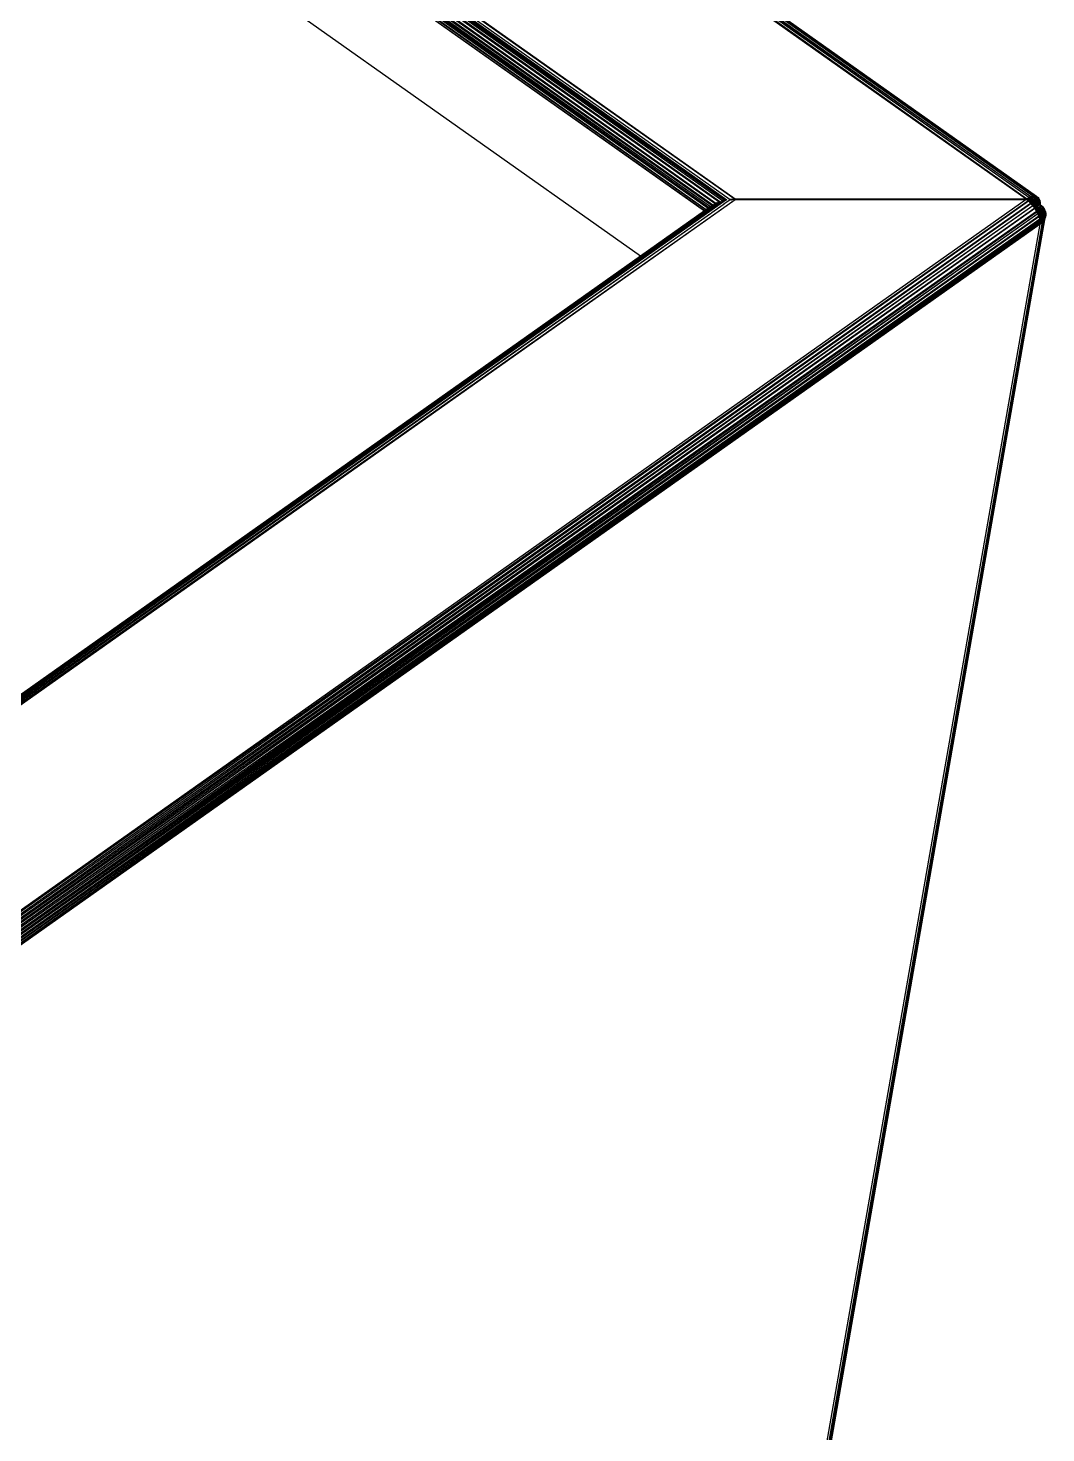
# Model space of a CAD drawing. Header units: inches. Extents: x 12 to 4609, y 5 to 3256.
# Drawn here: x 3722.6 to 3929.5, y 2143.1 to 2428.6 of the extents above; entities that cross this region are included whole.
import ezdxf

# ---------------------------------------------------------------- set-up
doc = ezdxf.new("R2010")
doc.units = ezdxf.units.IN
doc.header["$MEASUREMENT"] = 0

msp = doc.modelspace()

# ---------------------------------------------------------------- linework, layer by layer
for p, q in [((3927.53, 2394.38), (3576.82, 2642.37)), ((3577.1, 2642.2), (3927.53, 2394.38)), ((3925.42, 2393.84), (3577.56, 2639.81)), ((3925.53, 2393.91), (3577.56, 2639.81)), ((3926.01, 2394.18), (3578.03, 2640.1)), ((3925.53, 2393.91), (3578.03, 2640.1)), ((3578.48, 2640.31), (3926.4, 2394.35)), ((3926.01, 2394.18), (3578.48, 2640.31)), ((3926.83, 2394.45), (3578.91, 2640.42)), ((3578.91, 2640.42), (3926.4, 2394.35)), ((3579.3, 2640.44), (3927.18, 2394.45)), ((3926.83, 2394.45), (3579.3, 2640.44)), ((3866.27, 2393.84), (3545.16, 2620.9)), ((3861.77, 2392.62), (3542.87, 2618.11)), ((3542.87, 2618.11), (3861.25, 2392.29)), ((3542.87, 2618.11), (3861.59, 2392.53)), ((3543.16, 2618.65), (3861.77, 2392.62)), ((3543.16, 2618.65), (3862.26, 2392.94)), ((3543.16, 2618.65), (3862.32, 2392.97)), ((3543.49, 2619.18), (3863.01, 2393.25)), ((3543.49, 2619.18), (3862.32, 2392.97)), ((3543.49, 2619.18), (3862.36, 2392.99)), ((3543.87, 2619.68), (3863.76, 2393.48)), ((3543.87, 2619.68), (3863.01, 2393.25)), ((3543.87, 2619.68), (3863.18, 2393.32)), ((3544.28, 2620.14), (3863.76, 2393.48)), ((3544.71, 2620.55), (3866.27, 2393.84)), ((3544.71, 2620.55), (3864.57, 2393.65)), ((3544.71, 2620.55), (3865.26, 2393.75)), ((3860.03, 2391.42), (3542.33, 2616.07)), ((3542.36, 2616.54), (3860.03, 2391.42)), ((3542.36, 2616.54), (3860.38, 2391.67)), ((3542.47, 2617.04), (3860.79, 2391.96)), ((3542.47, 2617.04), (3860.38, 2391.67)), ((3542.47, 2617.04), (3860.43, 2391.71)), ((3542.64, 2617.57), (3860.79, 2391.96)), ((3542.64, 2617.57), (3860.94, 2392.07)), ((3542.64, 2617.57), (3861.01, 2392.12)), ((3542.64, 2617.57), (3861.25, 2392.29)), ((3864.22, 2393.62), (3574.52, 2598.76)), ((3574.52, 2598.76), (3864.57, 2393.65)), ((3574.52, 2598.72), (3864.11, 2393.58)), ((3847.03, 2382.23), (3573.82, 2575.41)), ((3543.34, 2167.33), (3863.5, 2393.41)), ((3543.34, 2167.33), (3863.18, 2393.32)), ((3862.7, 2393.13), (3543.34, 2167.33)), ((3864.37, 2393.61), (3543.74, 2167.33)), ((3864.25, 2393.6), (3543.74, 2167.33)), ((3543.74, 2167.33), (3864.11, 2393.58)), ((3543.74, 2167.33), (3863.5, 2393.41)), ((3864.37, 2393.61), (3544.19, 2167.22)), ((3544.67, 2167.01), (3866.27, 2393.77)), ((3545.16, 2166.71), (3866.27, 2393.77)), ((3925.42, 2393.77), (3577.56, 2147.79)), ((3577.56, 2147.79), (3925.78, 2393.48)), ((3578.03, 2147.42), (3925.78, 2393.48)), ((3925.91, 2393.38), (3578.03, 2147.42)), ((3578.03, 2147.42), (3926.35, 2392.97)), ((3578.48, 2146.99), (3926.35, 2392.97)), ((3578.48, 2146.99), (3926.37, 2392.95)), ((3926.79, 2392.46), (3578.48, 2146.99)), ((3926.79, 2392.46), (3578.91, 2146.5)), ((3862.7, 2393.13), (3586.9, 2198.26)), ((3586.9, 2198.26), (3861.77, 2392.62)), ((3861.59, 2392.53), (3861.25, 2392.29)), ((3861.59, 2392.53), (3861.62, 2392.55)), ((3861.77, 2392.62), (3862, 2392.78)), ((3862, 2392.78), (3862.26, 2392.94)), ((3862.03, 2391.45), (3864.03, 2392.83)), ((3862.26, 2392.94), (3862.32, 2392.97)), ((3862.32, 2392.97), (3862.36, 2392.99)), ((3863.18, 2393.32), (3863.22, 2393.34)), ((3864.02, 2392.86), (3865.26, 2393.75)), ((3864.02, 2392.86), (3865.29, 2393.73)), ((3864.02, 2392.86), (3864.03, 2392.83)), ((3864.11, 2393.58), (3864.14, 2393.58)), ((3865.26, 2393.75), (3865.32, 2393.77)), ((3865.26, 2393.75), (3865.29, 2393.73)), ((3865.29, 2393.73), (3865.32, 2393.77)), ((3865.29, 2393.73), (3865.4, 2393.65)), ((3865.32, 2393.77), (3865.36, 2393.77)), ((3865.36, 2393.77), (3865.43, 2393.85)), ((3865.4, 2393.65), (3865.54, 2393.68)), ((3865.43, 2393.85), (3866.01, 2393.79)), ((3865.54, 2393.68), (3866.01, 2393.79)), ((3866.04, 2393.79), (3866.01, 2393.79)), ((3866.04, 2393.79), (3866.27, 2393.84)), ((3866.27, 2393.77), (3866.04, 2393.79)), ((3866.27, 2393.77), (3866.27, 2393.84)), ((3923.42, 2393.84), (3866.27, 2393.84)), ((3866.27, 2393.77), (3923.52, 2393.77)), ((3923.42, 2393.84), (3923.52, 2393.77)), ((3923.53, 2393.84), (3923.42, 2393.84)), ((3923.52, 2393.77), (3923.63, 2393.77)), ((3923.63, 2393.77), (3923.53, 2393.84)), ((3923.85, 2393.84), (3923.53, 2393.84)), ((3923.63, 2393.77), (3923.95, 2393.77)), ((3923.85, 2393.84), (3923.95, 2393.77)), ((3923.96, 2393.84), (3923.85, 2393.84)), ((3923.95, 2393.77), (3924.06, 2393.77)), ((3924.06, 2393.77), (3923.96, 2393.84)), ((3924.06, 2393.84), (3923.96, 2393.84)), ((3924.16, 2393.77), (3924.06, 2393.84)), ((3924.22, 2393.84), (3924.06, 2393.84)), ((3924.06, 2393.77), (3924.16, 2393.77)), ((3924.16, 2393.77), (3924.32, 2393.77)), ((3924.22, 2393.84), (3924.32, 2393.77)), ((3924.27, 2393.84), (3924.22, 2393.84)), ((3924.27, 2393.84), (3924.37, 2393.77)), ((3924.39, 2393.84), (3924.27, 2393.84)), ((3924.32, 2393.77), (3924.37, 2393.77)), ((3924.37, 2393.77), (3924.49, 2393.77)), ((3924.49, 2393.77), (3924.39, 2393.84)), ((3924.56, 2393.84), (3924.39, 2393.84)), ((3924.49, 2393.77), (3924.62, 2393.77)), ((3924.62, 2393.77), (3924.56, 2393.84)), ((3924.66, 2393.84), (3924.56, 2393.84)), ((3924.62, 2393.77), (3924.76, 2393.77)), ((3924.66, 2393.84), (3924.76, 2393.77)), ((3924.73, 2393.84), (3924.66, 2393.84)), ((3924.83, 2393.77), (3924.73, 2393.84)), ((3924.85, 2393.84), (3924.73, 2393.84)), ((3924.76, 2393.77), (3924.83, 2393.77)), ((3924.83, 2393.77), (3924.92, 2393.77)), ((3924.85, 2393.84), (3924.92, 2393.77)), ((3925.42, 2393.84), (3924.85, 2393.84)), ((3924.92, 2393.77), (3925.42, 2393.77)), ((3925.42, 2393.84), (3925.53, 2393.91)), ((3925.42, 2393.84), (3925.42, 2393.77)), ((3925.52, 2393.69), (3925.42, 2393.77)), ((3925.52, 2393.69), (3925.53, 2393.91)), ((3925.74, 2393.52), (3925.52, 2393.69)), ((3925.53, 2393.91), (3925.89, 2394.11)), ((3925.74, 2393.52), (3925.89, 2394.11)), ((3925.78, 2393.48), (3925.74, 2393.52)), ((3925.78, 2393.48), (3925.89, 2394.11)), ((3925.84, 2393.43), (3925.78, 2393.48)), ((3925.84, 2393.43), (3926.01, 2394.18)), ((3925.87, 2393.42), (3925.84, 2393.43)), ((3925.91, 2393.38), (3925.84, 2393.43)), ((3925.89, 2394.11), (3926.01, 2394.18)), ((3925.94, 2393.35), (3925.91, 2393.38)), ((3925.94, 2393.35), (3926.2, 2394.19)), ((3926.02, 2393.28), (3925.94, 2393.35)), ((3926.01, 2394.18), (3926.14, 2394.24)), ((3926.02, 2393.28), (3926.2, 2394.19)), ((3926.05, 2393.25), (3926.02, 2393.28)), ((3926.05, 2393.25), (3926.29, 2394.13)), ((3926.11, 2393.19), (3926.05, 2393.25)), ((3926.11, 2393.19), (3926.43, 2394.03)), ((3926.11, 2393.19), (3926.21, 2393.1)), ((3926.14, 2394.24), (3926.23, 2394.27)), ((3926.2, 2394.19), (3926.14, 2394.24)), ((3926.2, 2394.19), (3926.23, 2394.27)), ((3926.29, 2394.13), (3926.2, 2394.19)), ((3926.21, 2393.1), (3926.46, 2394.01)), ((3926.24, 2393.07), (3926.21, 2393.1)), ((3926.23, 2394.27), (3926.35, 2394.32)), ((3926.24, 2393.07), (3926.78, 2394.43)), ((3926.27, 2393.04), (3926.24, 2393.07)), ((3926.27, 2393.04), (3926.78, 2394.43)), ((3926.64, 2393.89), (3926.27, 2393.04)), ((3926.35, 2392.97), (3926.27, 2393.04)), ((3926.29, 2394.13), (3926.35, 2394.32)), ((3926.43, 2394.03), (3926.29, 2394.13)), ((3926.35, 2394.32), (3926.4, 2394.35)), ((3926.37, 2392.95), (3926.35, 2392.97)), ((3926.37, 2392.95), (3926.68, 2393.86)), ((3926.42, 2392.89), (3926.37, 2392.95)), ((3926.4, 2394.35), (3926.56, 2394.38)), ((3926.42, 2392.89), (3926.94, 2393.67)), ((3926.42, 2392.89), (3926.5, 2392.8)), ((3926.43, 2394.03), (3926.56, 2394.38)), ((3926.46, 2394.01), (3926.43, 2394.03)), ((3926.46, 2394.01), (3926.56, 2394.38)), ((3926.5, 2392.8), (3926.99, 2393.64)), ((3926.5, 2392.8), (3927.05, 2393.59)), ((3926.53, 2392.76), (3926.5, 2392.8)), ((3926.53, 2392.76), (3927.05, 2393.59)), ((3926.53, 2392.76), (3927.11, 2393.55)), ((3926.59, 2392.69), (3926.53, 2392.76)), ((3926.56, 2394.38), (3926.78, 2394.43)), ((3926.59, 2392.69), (3927.15, 2393.52)), ((3926.59, 2392.69), (3927.22, 2393.47)), ((3926.65, 2392.62), (3926.59, 2392.69)), ((3926.79, 2394.24), (3926.64, 2393.89)), ((3926.68, 2393.86), (3926.64, 2393.89)), ((3926.65, 2392.62), (3927.25, 2393.45)), ((3926.65, 2392.62), (3927.31, 2393.41)), ((3926.68, 2392.59), (3926.65, 2392.62)), ((3926.68, 2393.86), (3926.79, 2394.24)), ((3926.94, 2393.67), (3926.68, 2393.86)), ((3926.68, 2392.59), (3927.31, 2393.41)), ((3926.68, 2392.59), (3927.42, 2393.33)), ((3926.77, 2392.49), (3926.68, 2392.59)), ((3926.77, 2392.49), (3927.47, 2393.3)), ((3926.77, 2392.49), (3927.59, 2393.21)), ((3926.79, 2392.46), (3926.77, 2392.49)), ((3926.78, 2394.43), (3926.83, 2394.45)), ((3926.79, 2394.24), (3926.85, 2394.39)), ((3927.16, 2393.99), (3926.79, 2394.24)), ((3926.85, 2392.39), (3926.79, 2392.46)), ((3926.83, 2394.45), (3926.88, 2394.45)), ((3926.85, 2394.39), (3926.88, 2394.45)), ((3926.85, 2394.39), (3927.26, 2394.1)), ((3926.85, 2392.39), (3927.64, 2393.18)), ((3926.85, 2392.39), (3927.7, 2393.13)), ((3926.88, 2392.35), (3926.85, 2392.39)), ((3926.88, 2394.45), (3927.03, 2394.45)), ((3926.88, 2392.35), (3927.7, 2393.13)), ((3926.88, 2392.35), (3927.8, 2393.06)), ((3926.94, 2392.27), (3926.88, 2392.35)), ((3926.94, 2393.67), (3927.16, 2393.99)), ((3926.94, 2392.27), (3927.82, 2393.04)), ((3926.94, 2392.27), (3927.93, 2392.97)), ((3926.99, 2393.64), (3927.18, 2393.97)), ((3927.05, 2393.59), (3926.99, 2393.64)), ((3927, 2392.19), (3927.95, 2392.95)), ((3927, 2392.19), (3928.02, 2392.9)), ((3927.34, 2394.23), (3927.03, 2394.45)), ((3927.03, 2394.45), (3927.1, 2394.45)), ((3927.05, 2393.59), (3927.25, 2393.92)), ((3927.11, 2393.55), (3927.05, 2393.59)), ((3927.36, 2394.27), (3927.1, 2394.45)), ((3927.1, 2394.45), (3927.18, 2394.45)), ((3927.1, 2392.05), (3928.05, 2392.88)), ((3927.11, 2393.55), (3927.34, 2393.86)), ((3927.15, 2393.52), (3927.11, 2393.55)), ((3928.28, 2392.72), (3927.13, 2392.01)), ((3927.15, 2393.52), (3927.34, 2393.86)), ((3927.22, 2393.47), (3927.15, 2393.52)), ((3927.16, 2393.99), (3927.26, 2394.1)), ((3927.18, 2394.45), (3927.43, 2394.4)), ((3927.18, 2393.97), (3927.26, 2394.1)), ((3927.25, 2393.92), (3927.18, 2393.97)), ((3927.22, 2393.47), (3927.46, 2393.77)), ((3927.25, 2393.45), (3927.22, 2393.47)), ((3927.25, 2393.92), (3927.33, 2394.05)), ((3927.34, 2393.86), (3927.25, 2393.92)), ((3927.25, 2393.45), (3927.48, 2393.76)), ((3927.26, 2394.1), (3927.34, 2394.23)), ((3927.26, 2394.1), (3927.33, 2394.05)), ((3927.31, 2393.41), (3927.54, 2393.71)), ((3927.42, 2393.33), (3927.31, 2393.41)), ((3927.33, 2394.05), (3927.41, 2394.18)), ((3927.33, 2394.05), (3927.43, 2393.98)), ((3927.34, 2394.23), (3927.36, 2394.27)), ((3927.41, 2394.18), (3927.34, 2394.23)), ((3927.34, 2393.86), (3927.43, 2393.98)), ((3927.46, 2393.77), (3927.34, 2393.86)), ((3927.36, 2394.27), (3927.43, 2394.4)), ((3927.43, 2394.22), (3927.36, 2394.27)), ((3927.41, 2394.18), (3927.43, 2394.22)), ((3927.52, 2394.1), (3927.41, 2394.18)), ((3927.42, 2393.33), (3927.69, 2393.61)), ((3927.47, 2393.3), (3927.42, 2393.33)), ((3927.43, 2394.4), (3927.53, 2394.38)), ((3927.43, 2394.4), (3927.5, 2394.33)), ((3927.43, 2394.22), (3927.5, 2394.33)), ((3927.55, 2394.13), (3927.43, 2394.22)), ((3927.43, 2393.98), (3927.52, 2394.1)), ((3927.43, 2393.98), (3927.57, 2393.88)), ((3927.46, 2393.77), (3927.57, 2393.88)), ((3927.48, 2393.76), (3927.46, 2393.77)), ((3927.47, 2393.3), (3927.72, 2393.59)), ((3927.59, 2393.21), (3927.47, 2393.3)), ((3927.48, 2393.76), (3927.57, 2393.88)), ((3927.5, 2394.33), (3927.53, 2394.38)), ((3927.5, 2394.33), (3927.63, 2394.24)), ((3927.52, 2394.1), (3927.55, 2394.13)), ((3927.66, 2394), (3927.52, 2394.1)), ((3927.67, 2394.3), (3927.53, 2394.38)), ((3927.54, 2393.71), (3927.63, 2393.84)), ((3927.69, 2393.61), (3927.54, 2393.71)), ((3927.55, 2394.13), (3927.63, 2394.24)), ((3927.68, 2394.04), (3927.55, 2394.13)), ((3927.57, 2393.88), (3927.66, 2394)), ((3927.59, 2393.21), (3927.89, 2393.47)), ((3927.64, 2393.18), (3927.59, 2393.21)), ((3927.63, 2394.24), (3927.67, 2394.3)), ((3927.63, 2394.24), (3927.76, 2394.15)), ((3927.63, 2393.84), (3927.72, 2393.96)), ((3927.63, 2393.84), (3927.82, 2393.7)), ((3927.64, 2393.18), (3927.91, 2393.45)), ((3927.7, 2393.13), (3927.64, 2393.18)), ((3927.66, 2394), (3927.68, 2394.04)), ((3927.67, 2394.3), (3927.81, 2394.21)), ((3927.68, 2394.04), (3927.76, 2394.15)), ((3927.69, 2393.61), (3927.82, 2393.7)), ((3927.72, 2393.59), (3927.69, 2393.61)), ((3927.7, 2393.13), (3927.98, 2393.4)), ((3927.8, 2393.06), (3927.7, 2393.13)), ((3927.72, 2393.96), (3927.75, 2393.99)), ((3927.92, 2393.81), (3927.72, 2393.96)), ((3927.72, 2393.59), (3927.82, 2393.7)), ((3927.89, 2393.47), (3927.72, 2393.59)), ((3927.75, 2393.99), (3927.83, 2394.1)), ((3927.95, 2393.85), (3927.75, 2393.99)), ((3927.76, 2394.15), (3927.81, 2394.21)), ((3927.8, 2393.06), (3928.11, 2393.31)), ((3927.81, 2394.21), (3927.87, 2394.15)), ((3927.82, 2393.7), (3927.92, 2393.81)), ((3927.82, 2393.7), (3928.02, 2393.56)), ((3927.82, 2393.04), (3928.11, 2393.31)), ((3927.93, 2392.97), (3927.82, 2393.04)), ((3927.83, 2394.1), (3927.87, 2394.15)), ((3927.83, 2394.1), (3928.04, 2393.95)), ((3927.87, 2394.15), (3928.04, 2393.95)), ((3927.89, 2393.47), (3928.02, 2393.56)), ((3927.91, 2393.45), (3927.89, 2393.47)), ((3927.91, 2393.45), (3928.02, 2393.56)), ((3927.98, 2393.4), (3927.91, 2393.45)), ((3927.92, 2393.81), (3927.95, 2393.85)), ((3928.12, 2393.66), (3927.92, 2393.81)), ((3927.93, 2392.97), (3928.26, 2393.2)), ((3927.95, 2392.95), (3927.93, 2392.97)), ((3927.95, 2393.85), (3928.04, 2393.95)), ((3928.16, 2393.7), (3927.95, 2393.85)), ((3927.95, 2392.95), (3928.26, 2393.2)), ((3928.02, 2392.9), (3927.95, 2392.95)), ((3927.98, 2393.4), (3928.1, 2393.51)), ((3928.11, 2393.31), (3927.98, 2393.4)), ((3928.02, 2393.56), (3928.12, 2393.66)), ((3928.02, 2393.56), (3928.1, 2393.51)), ((3928.02, 2392.9), (3928.28, 2393.09)), ((3928.05, 2392.88), (3928.02, 2392.9)), ((3928.04, 2393.95), (3928.16, 2393.7)), ((3928.05, 2392.88), (3928.28, 2393.09)), ((3928.28, 2392.72), (3928.05, 2392.88)), ((3928.1, 2393.51), (3928.2, 2393.6)), ((3928.1, 2393.51), (3928.24, 2393.41)), ((3928.11, 2393.31), (3928.24, 2393.41)), ((3928.26, 2393.2), (3928.11, 2393.31)), ((3928.12, 2393.66), (3928.16, 2393.7)), ((3928.2, 2393.6), (3928.12, 2393.66)), ((3928.16, 2393.7), (3928.2, 2393.6)), ((3928.2, 2393.6), (3928.24, 2393.41)), ((3928.2, 2392.23), (3928.61, 2392.44)), ((3928.28, 2392.72), (3928.21, 2392.31)), ((3928.21, 2392.31), (3928.61, 2392.44)), ((3928.21, 2392.27), (3928.61, 2392.44)), ((3928.24, 2393.41), (3928.26, 2393.2)), ((3928.26, 2393.2), (3928.28, 2393.09)), ((3928.28, 2393.09), (3928.28, 2392.72)), ((3928.28, 2392.72), (3928.61, 2392.44)), ((3928.61, 2392.44), (3928.73, 2392.34)), ((3544.19, 2167.22), (3860.61, 2390.45)), ((3544.67, 2167.01), (3860.61, 2390.42)), ((3927.18, 2391.95), (3578.91, 2146.5)), ((3927.18, 2391.95), (3579.3, 2145.96)), ((3927.19, 2391.93), (3579.3, 2145.96)), ((3579.3, 2145.96), (3927.53, 2391.39)), ((3579.65, 2145.4), (3927.53, 2391.39)), ((3579.65, 2145.4), (3927.61, 2391.24)), ((3927.82, 2390.82), (3579.65, 2145.4)), ((3927.82, 2390.82), (3579.93, 2144.83)), ((3928.02, 2390.33), (3579.93, 2144.83)), ((3928.05, 2390.23), (3579.93, 2144.83)), ((3928.05, 2390.23), (3580.15, 2144.26)), ((3580.15, 2144.26), (3928.19, 2389.78)), ((3580.15, 2144.26), (3928.2, 2389.71)), ((3580.3, 2143.71), (3928.2, 2389.71)), ((3860.03, 2391.42), (3847.03, 2382.23)), ((3860.38, 2391.67), (3860.03, 2391.42)), ((3860.43, 2391.71), (3860.38, 2391.67)), ((3860.79, 2391.96), (3860.43, 2391.71)), ((3860.61, 2390.45), (3860.96, 2390.69)), ((3860.61, 2390.42), (3860.98, 2390.68)), ((3860.61, 2390.45), (3860.61, 2390.42)), ((3860.94, 2392.07), (3860.79, 2391.96)), ((3861.01, 2392.12), (3860.94, 2392.07)), ((3860.96, 2390.69), (3861.19, 2390.86)), ((3860.96, 2390.69), (3860.98, 2390.68)), ((3860.98, 2390.68), (3861.2, 2390.83)), ((3861.25, 2392.29), (3861.01, 2392.12)), ((3861.19, 2390.86), (3861.54, 2391.11)), ((3861.19, 2390.86), (3861.56, 2391.09)), ((3861.19, 2390.86), (3861.2, 2390.83)), ((3861.2, 2390.83), (3861.56, 2391.09)), ((3861.51, 2003.35), (3929.32, 2390)), ((3861.51, 2003.35), (3929.21, 2389.76)), ((3861.51, 2003.35), (3929.08, 2389.54)), ((3861.54, 2391.11), (3862.03, 2391.42)), ((3861.54, 2391.11), (3861.56, 2391.09)), ((3861.56, 2391.09), (3862.03, 2391.42)), ((3861.75, 2003.83), (3929.32, 2390)), ((3861.87, 2004.33), (3929.32, 2390)), ((3862.03, 2391.45), (3862.03, 2391.42)), ((3927, 2392.19), (3926.94, 2392.27)), ((3927.09, 2392.07), (3927, 2392.19)), ((3927.1, 2392.05), (3927.09, 2392.07)), ((3927.13, 2392.01), (3927.1, 2392.05)), ((3927.18, 2391.95), (3927.13, 2392.01)), ((3927.18, 2391.95), (3928.21, 2392.31)), ((3927.19, 2391.93), (3927.18, 2391.95)), ((3927.23, 2391.86), (3927.19, 2391.93)), ((3927.23, 2391.86), (3928.21, 2392.27)), ((3927.29, 2391.77), (3927.23, 2391.86)), ((3927.29, 2391.77), (3928.2, 2392.23)), ((3928.18, 2392.13), (3927.29, 2391.77)), ((3927.32, 2391.72), (3927.29, 2391.77)), ((3928.14, 2391.89), (3927.32, 2391.72)), ((3927.32, 2391.72), (3927.38, 2391.63)), ((3928.13, 2391.83), (3927.38, 2391.63)), ((3927.41, 2391.58), (3927.38, 2391.63)), ((3928.12, 2391.8), (3927.41, 2391.58)), ((3928.11, 2391.72), (3927.41, 2391.58)), ((3927.46, 2391.51), (3927.41, 2391.58)), ((3928.1, 2391.68), (3927.46, 2391.51)), ((3928.09, 2391.6), (3927.46, 2391.51)), ((3927.5, 2391.43), (3927.46, 2391.51)), ((3928.08, 2391.55), (3927.5, 2391.43)), ((3928.07, 2391.49), (3927.5, 2391.43)), ((3927.53, 2391.39), (3927.5, 2391.43)), ((3928.07, 2391.49), (3927.53, 2391.39)), ((3928.05, 2391.4), (3927.53, 2391.39)), ((3927.59, 2391.28), (3927.53, 2391.39)), ((3928.04, 2391.33), (3927.59, 2391.28)), ((3927.61, 2391.24), (3927.59, 2391.28)), ((3928.03, 2391.25), (3927.61, 2391.24)), ((3927.66, 2391.14), (3927.61, 2391.24)), ((3928.01, 2391.16), (3927.66, 2391.14)), ((3927.68, 2391.09), (3927.66, 2391.14)), ((3928.01, 2391.12), (3927.68, 2391.09)), ((3928, 2391.07), (3927.68, 2391.09)), ((3927.73, 2391), (3927.68, 2391.09)), ((3927.98, 2390.97), (3927.73, 2391)), ((3927.77, 2390.92), (3927.73, 2391)), ((3927.97, 2390.9), (3927.77, 2390.92)), ((3927.79, 2390.87), (3927.77, 2390.92)), ((3927.82, 2390.82), (3927.79, 2390.87)), ((3927.96, 2390.86), (3927.79, 2390.87)), ((3927.95, 2390.79), (3927.82, 2390.82)), ((3927.86, 2390.72), (3927.82, 2390.82)), ((3927.93, 2390.71), (3927.86, 2390.72)), ((3927.89, 2390.66), (3927.86, 2390.72)), ((3929.12, 2390.32), (3927.89, 2390.66)), ((3927.94, 2390.53), (3927.89, 2390.66)), ((3927.95, 2390.79), (3927.93, 2390.71)), ((3928.43, 2390.63), (3927.93, 2390.71)), ((3928.39, 2390.39), (3927.94, 2390.53)), ((3927.95, 2390.49), (3927.94, 2390.53)), ((3928.4, 2390.45), (3927.94, 2390.53)), ((3927.96, 2390.86), (3927.95, 2390.79)), ((3928.44, 2390.69), (3927.95, 2390.79)), ((3927.98, 2390.44), (3927.95, 2390.49)), ((3928.39, 2390.39), (3927.95, 2390.49)), ((3927.97, 2390.9), (3927.96, 2390.86)), ((3928.46, 2390.81), (3927.96, 2390.86)), ((3927.98, 2390.97), (3927.97, 2390.9)), ((3928.47, 2390.84), (3927.97, 2390.9)), ((3928.47, 2390.88), (3927.97, 2390.9)), ((3928, 2391.07), (3927.98, 2390.97)), ((3928.49, 2390.99), (3927.98, 2390.97)), ((3928.48, 2390.93), (3927.98, 2390.97)), ((3928.37, 2390.31), (3927.98, 2390.44)), ((3928.02, 2390.33), (3927.98, 2390.44)), ((3928.5, 2391.04), (3928, 2391.07)), ((3928.53, 2391.18), (3928.01, 2391.16)), ((3928.01, 2391.16), (3928.01, 2391.12)), ((3928.52, 2391.13), (3928.01, 2391.12)), ((3928.37, 2390.26), (3928.01, 2390.36)), ((3928.02, 2390.33), (3928.05, 2390.23)), ((3928.04, 2391.33), (3928.03, 2391.25)), ((3928.54, 2391.23), (3928.03, 2391.25)), ((3928.35, 2390.18), (3928.03, 2390.3)), ((3928.05, 2391.4), (3928.04, 2391.33)), ((3928.56, 2391.38), (3928.04, 2391.33)), ((3928.57, 2391.43), (3928.05, 2391.4)), ((3928.34, 2390.14), (3928.05, 2390.23)), ((3928.06, 2390.19), (3928.05, 2390.23)), ((3928.07, 2390.16), (3928.06, 2390.19)), ((3928.34, 2390.09), (3928.06, 2390.19)), ((3928.08, 2391.52), (3928.07, 2391.49)), ((3928.11, 2390.03), (3928.07, 2390.16)), ((3928.34, 2390.09), (3928.07, 2390.16)), ((3928.61, 2391.65), (3928.08, 2391.55)), ((3928.09, 2391.6), (3928.08, 2391.55)), ((3928.6, 2391.58), (3928.08, 2391.52)), ((3928.08, 2391.55), (3928.08, 2391.52)), ((3928.61, 2391.68), (3928.09, 2391.6)), ((3928.64, 2391.81), (3928.1, 2391.68)), ((3928.11, 2391.72), (3928.1, 2391.68)), ((3928.64, 2391.81), (3928.11, 2391.72)), ((3928.12, 2391.8), (3928.11, 2391.72)), ((3928.31, 2389.93), (3928.11, 2390.03)), ((3928.14, 2389.93), (3928.11, 2390.03)), ((3928.67, 2391.98), (3928.12, 2391.8)), ((3928.13, 2391.83), (3928.12, 2391.8)), ((3928.67, 2391.98), (3928.13, 2391.83)), ((3928.14, 2391.89), (3928.13, 2391.83)), ((3928.18, 2392.13), (3928.14, 2391.89)), ((3928.67, 2391.98), (3928.14, 2391.89)), ((3928.19, 2389.78), (3928.14, 2389.93)), ((3928.3, 2389.87), (3928.14, 2389.93)), ((3928.73, 2392.34), (3928.18, 2392.13)), ((3928.2, 2392.23), (3928.18, 2392.13)), ((3928.2, 2389.71), (3928.19, 2389.78)), ((3928.21, 2392.27), (3928.2, 2392.23)), ((3928.2, 2389.68), (3928.2, 2389.71)), ((3928.22, 2389.61), (3928.2, 2389.68)), ((3928.51, 2389.48), (3928.2, 2389.68)), ((3928.21, 2392.31), (3928.21, 2392.27)), ((3928.22, 2389.61), (3928.3, 2389.87)), ((3928.22, 2389.57), (3928.22, 2389.61)), ((3928.25, 2389.59), (3928.22, 2389.61)), ((3928.25, 2389.59), (3928.22, 2389.57)), ((3928.22, 2389.57), (3928.25, 2389.43)), ((3928.51, 2389.45), (3928.25, 2389.59)), ((3928.3, 2389.87), (3928.31, 2389.93)), ((3928.56, 2389.76), (3928.3, 2389.87)), ((3928.31, 2389.93), (3928.34, 2390.09)), ((3928.57, 2389.8), (3928.31, 2389.93)), ((3928.34, 2390.14), (3928.35, 2390.18)), ((3928.61, 2390.05), (3928.34, 2390.14)), ((3928.34, 2390.09), (3928.34, 2390.14)), ((3928.6, 2389.99), (3928.34, 2390.09)), ((3928.35, 2390.18), (3928.37, 2390.26)), ((3928.62, 2390.08), (3928.35, 2390.18)), ((3928.37, 2390.31), (3928.39, 2390.39)), ((3928.64, 2390.22), (3928.37, 2390.31)), ((3928.37, 2390.26), (3928.37, 2390.31)), ((3928.64, 2390.22), (3928.37, 2390.26)), ((3928.39, 2390.39), (3928.4, 2390.45)), ((3928.66, 2390.33), (3928.39, 2390.39)), ((3928.67, 2390.39), (3928.4, 2390.45)), ((3928.43, 2390.63), (3928.44, 2390.69)), ((3928.71, 2390.59), (3928.43, 2390.63)), ((3928.44, 2390.69), (3928.46, 2390.81)), ((3928.71, 2390.63), (3928.44, 2390.69)), ((3928.46, 2390.81), (3928.47, 2390.84)), ((3928.74, 2390.79), (3928.46, 2390.81)), ((3928.47, 2390.88), (3928.48, 2390.93)), ((3928.76, 2390.87), (3928.47, 2390.88)), ((3928.47, 2390.84), (3928.47, 2390.88)), ((3928.74, 2390.79), (3928.47, 2390.84)), ((3928.48, 2390.93), (3928.49, 2390.99)), ((3928.76, 2390.9), (3928.48, 2390.93)), ((3928.49, 2390.99), (3928.5, 2391.04)), ((3928.78, 2390.98), (3928.49, 2390.99)), ((3928.78, 2391.02), (3928.5, 2391.04)), ((3928.51, 2389.48), (3928.56, 2389.76)), ((3928.52, 2391.13), (3928.53, 2391.18)), ((3928.8, 2391.14), (3928.52, 2391.13)), ((3928.81, 2391.19), (3928.53, 2391.18)), ((3928.54, 2391.23), (3928.56, 2391.38)), ((3928.82, 2391.23), (3928.54, 2391.23)), ((3928.86, 2391.44), (3928.56, 2391.38)), ((3928.56, 2391.38), (3928.57, 2391.43)), ((3928.56, 2389.76), (3928.57, 2389.8)), ((3928.69, 2389.7), (3928.56, 2389.76)), ((3928.86, 2391.44), (3928.57, 2391.43)), ((3928.57, 2389.8), (3928.6, 2389.99)), ((3928.7, 2389.73), (3928.57, 2389.8)), ((3928.6, 2391.58), (3928.61, 2391.65)), ((3928.89, 2391.63), (3928.6, 2391.58)), ((3928.6, 2389.99), (3928.61, 2390.05)), ((3928.74, 2389.94), (3928.6, 2389.99)), ((3928.91, 2391.73), (3928.61, 2391.68)), ((3928.61, 2391.65), (3928.61, 2391.68)), ((3928.61, 2390.05), (3928.62, 2390.08)), ((3929.24, 2389.82), (3928.61, 2390.05)), ((3928.62, 2390.08), (3928.64, 2390.22)), ((3928.75, 2390.03), (3928.62, 2390.08)), ((3928.64, 2391.81), (3928.67, 2391.98)), ((3928.93, 2391.88), (3928.64, 2391.81)), ((3928.64, 2390.22), (3928.66, 2390.33)), ((3928.78, 2390.17), (3928.64, 2390.22)), ((3928.64, 2389.37), (3928.69, 2389.7)), ((3928.66, 2390.33), (3928.67, 2390.39)), ((3928.8, 2390.3), (3928.66, 2390.33)), ((3928.67, 2391.98), (3928.73, 2392.34)), ((3928.96, 2392.06), (3928.67, 2391.98)), ((3928.81, 2390.36), (3928.67, 2390.39)), ((3928.69, 2389.7), (3928.7, 2389.73)), ((3928.8, 2389.68), (3928.69, 2389.7)), ((3928.7, 2389.73), (3928.74, 2389.94)), ((3928.8, 2389.68), (3928.7, 2389.73)), ((3928.71, 2390.63), (3928.74, 2390.79)), ((3928.71, 2390.59), (3928.71, 2390.63)), ((3928.85, 2390.6), (3928.71, 2390.63)), ((3928.85, 2390.57), (3928.71, 2390.59)), ((3928.73, 2392.34), (3928.96, 2392.06)), ((3928.74, 2390.79), (3928.76, 2390.87)), ((3928.88, 2390.78), (3928.74, 2390.79)), ((3928.74, 2389.94), (3928.75, 2390.03)), ((3928.84, 2389.9), (3928.74, 2389.94)), ((3928.74, 2389.32), (3928.8, 2389.68)), ((3928.75, 2390.03), (3928.77, 2390.15)), ((3928.86, 2389.99), (3928.75, 2390.03)), ((3928.76, 2390.9), (3928.78, 2390.98)), ((3928.76, 2390.87), (3928.76, 2390.9)), ((3928.9, 2390.89), (3928.76, 2390.9)), ((3928.9, 2390.89), (3928.76, 2390.87)), ((3928.77, 2390.15), (3928.78, 2390.17)), ((3928.88, 2390.14), (3928.77, 2390.15)), ((3928.78, 2390.98), (3928.78, 2391.02)), ((3928.92, 2391.01), (3928.78, 2391.02)), ((3928.92, 2390.98), (3928.78, 2390.98)), ((3928.78, 2390.17), (3928.8, 2390.3)), ((3928.8, 2391.14), (3928.81, 2391.19)), ((3928.95, 2391.14), (3928.8, 2391.14)), ((3928.8, 2390.3), (3928.81, 2390.36)), ((3928.91, 2390.27), (3928.8, 2390.3)), ((3928.8, 2389.68), (3928.84, 2389.9)), ((3928.99, 2389.59), (3928.8, 2389.68)), ((3928.96, 2391.2), (3928.81, 2391.19)), ((3928.92, 2390.34), (3928.81, 2390.36)), ((3928.82, 2391.23), (3928.86, 2391.44)), ((3928.96, 2391.23), (3928.82, 2391.23)), ((3928.84, 2389.9), (3928.86, 2389.99)), ((3929.03, 2389.83), (3928.84, 2389.9)), ((3928.85, 2390.6), (3928.88, 2390.78)), ((3928.85, 2390.57), (3928.85, 2390.6)), ((3928.96, 2390.58), (3928.85, 2390.6)), ((3928.96, 2390.55), (3928.85, 2390.57)), ((3929, 2391.44), (3928.86, 2391.44)), ((3928.86, 2389.99), (3928.88, 2390.14)), ((3929.05, 2389.92), (3928.86, 2389.99)), ((3928.88, 2390.78), (3928.9, 2390.89)), ((3928.99, 2390.77), (3928.88, 2390.78)), ((3928.88, 2390.14), (3928.91, 2390.27)), ((3929.08, 2390.08), (3928.88, 2390.14)), ((3928.89, 2391.63), (3928.91, 2391.73)), ((3929.04, 2391.66), (3928.89, 2391.63)), ((3928.9, 2390.89), (3928.92, 2390.98)), ((3929.01, 2390.88), (3928.9, 2390.89)), ((3929.05, 2391.75), (3928.91, 2391.73)), ((3928.91, 2390.27), (3928.92, 2390.34)), ((3929.1, 2390.22), (3928.91, 2390.27)), ((3928.92, 2390.98), (3928.92, 2391.01)), ((3929.04, 2391), (3928.92, 2391.01)), ((3929.04, 2391), (3928.92, 2390.98)), ((3929.12, 2390.32), (3928.92, 2390.34)), ((3928.93, 2391.88), (3928.96, 2392.06)), ((3929.08, 2391.92), (3928.93, 2391.88)), ((3928.95, 2391.14), (3928.96, 2391.2)), ((3929.06, 2391.14), (3928.95, 2391.14)), ((3928.95, 2389.38), (3928.99, 2389.59)), ((3929.08, 2389.54), (3928.95, 2389.38)), ((3928.96, 2392.06), (3929.08, 2391.92)), ((3928.96, 2391.23), (3929, 2391.44)), ((3929.07, 2391.2), (3928.96, 2391.23)), ((3929.07, 2391.2), (3928.96, 2391.2)), ((3928.96, 2390.58), (3928.99, 2390.77)), ((3928.96, 2390.55), (3928.96, 2390.58)), ((3929.15, 2390.53), (3928.96, 2390.58)), ((3929.15, 2390.53), (3928.96, 2390.55)), ((3928.99, 2390.77), (3929.01, 2390.88)), ((3929.19, 2390.75), (3928.99, 2390.77)), ((3928.99, 2389.59), (3929.03, 2389.83)), ((3929.08, 2389.54), (3928.99, 2389.59)), ((3929.11, 2391.45), (3929, 2391.44)), ((3929.01, 2390.88), (3929.04, 2391)), ((3929.21, 2390.86), (3929.01, 2390.88)), ((3929.03, 2389.83), (3929.05, 2389.92)), ((3929.14, 2389.79), (3929.03, 2389.83)), ((3929.04, 2391.66), (3929.05, 2391.75)), ((3929.15, 2391.68), (3929.04, 2391.66)), ((3929.23, 2390.99), (3929.04, 2391)), ((3929.17, 2391.77), (3929.05, 2391.75)), ((3929.05, 2389.92), (3929.08, 2390.08)), ((3929.16, 2389.88), (3929.05, 2389.92)), ((3929.06, 2391.14), (3929.07, 2391.2)), ((3929.26, 2391.15), (3929.06, 2391.14)), ((3929.07, 2391.2), (3929.11, 2391.45)), ((3929.27, 2391.21), (3929.07, 2391.2)), ((3929.26, 2391.15), (3929.07, 2391.2)), ((3929.08, 2391.92), (3929.17, 2391.77)), ((3929.08, 2390.08), (3929.1, 2390.22)), ((3929.19, 2390.04), (3929.08, 2390.08)), ((3929.11, 2389.59), (3929.08, 2389.54)), ((3929.1, 2390.22), (3929.12, 2390.32)), ((3929.22, 2390.2), (3929.1, 2390.22)), ((3929.32, 2391.46), (3929.11, 2391.45)), ((3929.14, 2389.79), (3929.11, 2389.59)), ((3929.21, 2389.76), (3929.11, 2389.59)), ((3929.23, 2390.28), (3929.12, 2390.32)), ((3929.16, 2389.88), (3929.14, 2389.79)), ((3929.21, 2389.76), (3929.14, 2389.79)), ((3929.15, 2391.68), (3929.17, 2391.77)), ((3929.21, 2391.69), (3929.15, 2391.68)), ((3929.15, 2390.53), (3929.19, 2390.75)), ((3929.27, 2390.51), (3929.15, 2390.53)), ((3929.19, 2390.04), (3929.16, 2389.88)), ((3929.24, 2389.82), (3929.16, 2389.88)), ((3929.17, 2391.77), (3929.21, 2391.69)), ((3929.19, 2390.75), (3929.21, 2390.86)), ((3929.31, 2390.74), (3929.19, 2390.75)), ((3929.22, 2390.2), (3929.19, 2390.04)), ((3929.27, 2390.01), (3929.19, 2390.04)), ((3929.32, 2391.46), (3929.21, 2391.69)), ((3929.21, 2390.86), (3929.23, 2390.99)), ((3929.33, 2390.85), (3929.21, 2390.86)), ((3929.24, 2389.82), (3929.21, 2389.76)), ((3929.23, 2390.28), (3929.22, 2390.2)), ((3929.3, 2390.18), (3929.22, 2390.2)), ((3929.35, 2390.98), (3929.23, 2390.99)), ((3929.31, 2390.26), (3929.23, 2390.28)), ((3929.25, 2389.85), (3929.24, 2389.82)), ((3929.27, 2390.01), (3929.25, 2389.85)), ((3929.32, 2390), (3929.25, 2389.85)), ((3929.26, 2391.15), (3929.27, 2391.21)), ((3929.38, 2391.15), (3929.26, 2391.15)), ((3929.27, 2391.21), (3929.32, 2391.46)), ((3929.39, 2391.22), (3929.27, 2391.21)), ((3929.31, 2390.74), (3929.27, 2390.51)), ((3929.36, 2390.5), (3929.27, 2390.51)), ((3929.3, 2390.18), (3929.27, 2390.01)), ((3929.32, 2390), (3929.27, 2390.01)), ((3929.31, 2390.26), (3929.3, 2390.18)), ((3929.37, 2390.16), (3929.3, 2390.18)), ((3929.33, 2390.85), (3929.31, 2390.74)), ((3929.4, 2390.73), (3929.31, 2390.74)), ((3929.39, 2390.24), (3929.31, 2390.26)), ((3929.32, 2391.46), (3929.39, 2391.22)), ((3929.37, 2390.16), (3929.32, 2390)), ((3929.35, 2390.98), (3929.33, 2390.85)), ((3929.42, 2390.84), (3929.33, 2390.85)), ((3929.44, 2390.97), (3929.35, 2390.98)), ((3929.36, 2390.5), (3929.4, 2390.73)), ((3929.41, 2390.49), (3929.36, 2390.5)), ((3929.39, 2390.24), (3929.37, 2390.16)), ((3929.39, 2391.22), (3929.38, 2391.15)), ((3929.38, 2391.15), (3929.44, 2390.97)), ((3929.44, 2390.48), (3929.39, 2390.24)), ((3929.4, 2390.73), (3929.42, 2390.84)), ((3929.45, 2390.73), (3929.4, 2390.73)), ((3929.45, 2390.73), (3929.41, 2390.49)), ((3929.44, 2390.48), (3929.41, 2390.49)), ((3929.42, 2390.84), (3929.44, 2390.97)), ((3929.45, 2390.84), (3929.42, 2390.84)), ((3929.44, 2390.97), (3929.45, 2390.84)), ((3929.45, 2390.73), (3929.44, 2390.48)), ((3929.45, 2390.84), (3929.45, 2390.73)), ((3928.28, 2388.73), (3577.55, 2140.73)), ((3928.27, 2389.32), (3580.3, 2143.71)), ((3928.27, 2389.2), (3580.3, 2143.71)), ((3928.27, 2389.2), (3580.38, 2143.19)), ((3928.29, 2388.84), (3580.38, 2143.19)), ((3928.28, 2388.73), (3580.38, 2143.19)), ((3860.71, 2002.53), (3928.28, 2388.73)), ((3861.16, 2002.91), (3928.73, 2389.11)), ((3928.48, 2389.28), (3928.25, 2389.43)), ((3928.26, 2389.39), (3928.25, 2389.43)), ((3928.48, 2389.28), (3928.26, 2389.39)), ((3928.27, 2389.32), (3928.26, 2389.39)), ((3928.27, 2389.2), (3928.27, 2389.32)), ((3928.28, 2389.15), (3928.27, 2389.2)), ((3928.44, 2389.06), (3928.27, 2389.2)), ((3928.29, 2388.84), (3928.28, 2389.15)), ((3928.44, 2389.06), (3928.28, 2389.15)), ((3928.28, 2388.73), (3928.29, 2388.84)), ((3928.4, 2388.83), (3928.28, 2388.73)), ((3928.4, 2388.83), (3928.44, 2389.06)), ((3928.56, 2388.97), (3928.4, 2388.83)), ((3928.56, 2388.97), (3928.44, 2389.06)), ((3928.48, 2389.28), (3928.51, 2389.45)), ((3928.61, 2389.19), (3928.48, 2389.28)), ((3928.51, 2389.45), (3928.51, 2389.48)), ((3928.64, 2389.37), (3928.51, 2389.48)), ((3928.64, 2389.37), (3928.51, 2389.45)), ((3928.73, 2389.11), (3928.56, 2388.97)), ((3928.61, 2389.19), (3928.64, 2389.37)), ((3928.71, 2389.13), (3928.61, 2389.19)), ((3928.74, 2389.32), (3928.64, 2389.37)), ((3928.71, 2389.13), (3928.74, 2389.32)), ((3928.73, 2389.11), (3928.71, 2389.13)), ((3928.85, 2389.26), (3928.73, 2389.11)), ((3928.85, 2389.26), (3928.74, 2389.32)), ((3928.95, 2389.38), (3928.85, 2389.26)), ((3847.03, 2382.23), (3586.9, 2198.26))]:
    msp.add_line(p, q)

doc.saveas('drawing.dxf')
